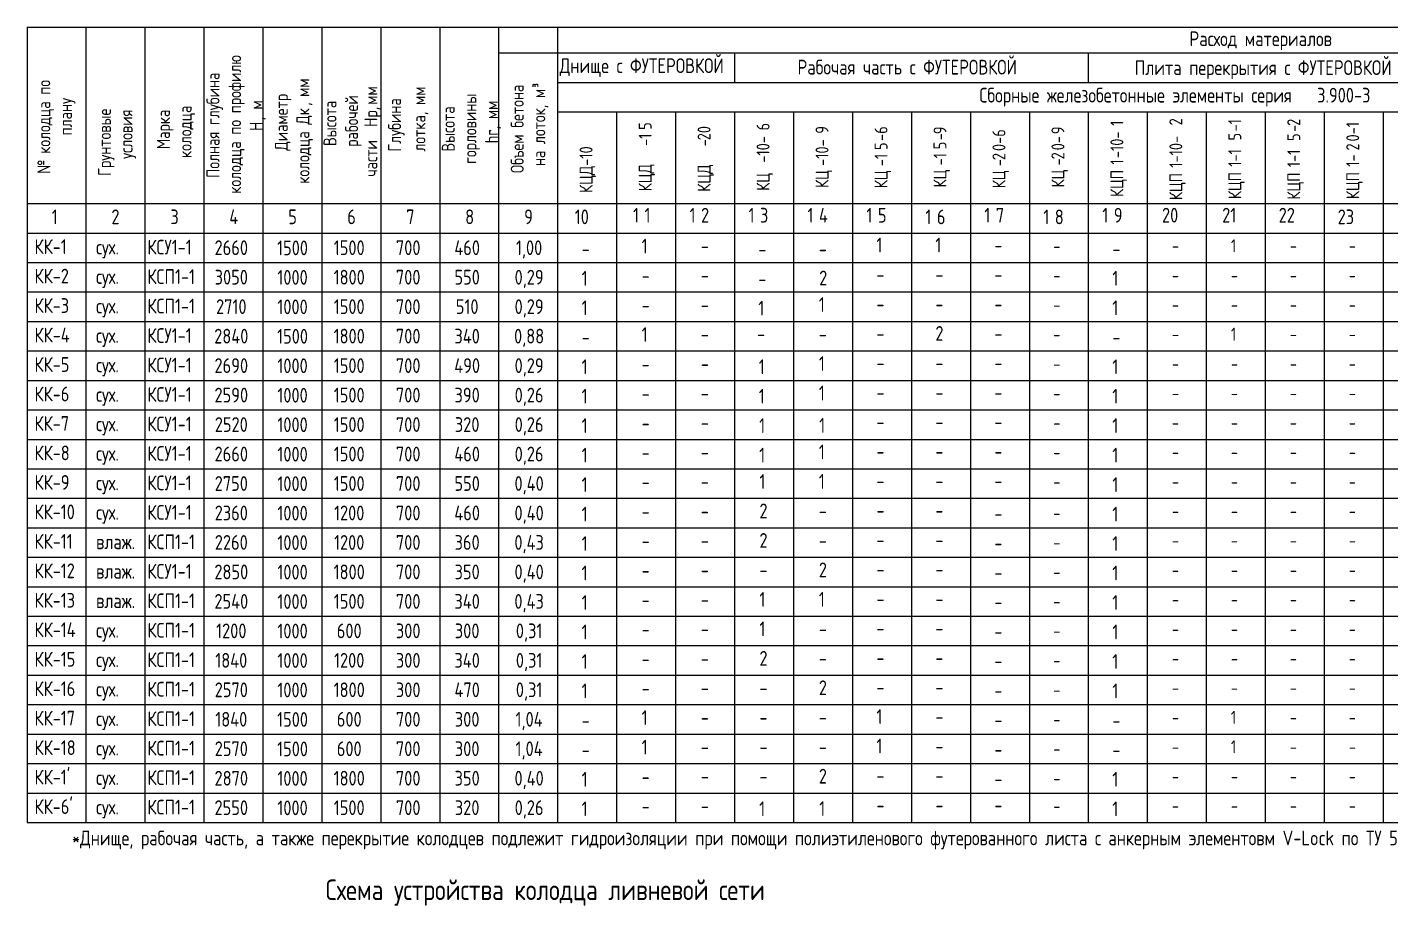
# Model space of a CAD drawing. Header units: millimetres. Extents: x 20530103 to 31271019, y 32092698 to 33532929.
# Drawn here: x 26067034 to 26090156, y 33060945 to 33075848 of the extents above; entities that cross this region are included whole.
import ezdxf
from ezdxf.enums import TextEntityAlignment as Align

# ---------------------------------------------------------------- set-up
doc = ezdxf.new("R2010")
doc.units = ezdxf.units.MM
doc.styles.add('GOST 2.304', font='GOST.TTF')

msp = doc.modelspace()

# ---------------------------------------------------------------- linework, layer by layer
for p, q in [((26067033.5911, 33075848.4948), (26104033.5911, 33075848.4948)), ((26068033.5911, 33062357.321), (26068033.5911, 33075848.4948)), ((26069033.5911, 33062357.321), (26069033.5911, 33075848.4948)), ((26070033.5911, 33062357.321), (26070033.5911, 33075848.4948)), ((26071033.5911, 33062357.321), (26071033.5911, 33075848.4948)), ((26072033.5911, 33062357.321), (26072033.5911, 33075848.4948)), ((26073033.5911, 33062357.321), (26073033.5911, 33075848.4948)), ((26074033.5911, 33062357.321), (26074033.5911, 33075848.4948)), ((26075033.5911, 33062357.321), (26075033.5911, 33075848.4948)), ((26076033.5911, 33062357.321), (26076033.5911, 33075848.4948)), ((26075033.5911, 33075413.3978), (26104033.5911, 33075413.3978)), ((26079033.5911, 33074913.3978), (26079033.5911, 33075413.3978)), ((26085033.5911, 33074913.3978), (26085033.5911, 33075413.3978)), ((26068033.5911, 33062357.321), (26068033.5911, 33074848.4948)), ((26069033.5911, 33062357.321), (26069033.5911, 33074848.4948)), ((26070033.5911, 33062357.321), (26070033.5911, 33074848.4948)), ((26071033.5911, 33062357.321), (26071033.5911, 33074848.4948)), ((26072033.5911, 33062357.321), (26072033.5911, 33074848.4948)), ((26074033.5911, 33062357.321), (26074033.5911, 33074848.4948)), ((26075033.5911, 33062357.321), (26075033.5911, 33074848.4948)), ((26076033.5911, 33074913.3978), (26099033.5911, 33074913.3978)), ((26076033.5911, 33062357.321), (26076033.5911, 33074848.4948)), ((26076033.5911, 33074413.3978), (26099033.5911, 33074413.3978)), ((26077033.5911, 33062357.321), (26077033.5911, 33074413.3978)), ((26078033.5911, 33062357.321), (26078033.5911, 33074413.3978)), ((26079033.5911, 33062357.321), (26079033.5911, 33074413.3978)), ((26080033.5911, 33062357.321), (26080033.5911, 33074413.3978)), ((26081033.5911, 33062357.321), (26081033.5911, 33074413.3978)), ((26082033.5911, 33062357.321), (26082033.5911, 33074413.3978)), ((26083033.5911, 33062357.321), (26083033.5911, 33074413.3978)), ((26084033.5911, 33062357.321), (26084033.5911, 33074413.3978)), ((26085033.5911, 33062357.321), (26085033.5911, 33074413.3978)), ((26086033.5911, 33062357.321), (26086033.5911, 33074413.3978)), ((26087033.5911, 33062357.321), (26087033.5911, 33074413.3978)), ((26088033.5911, 33062357.321), (26088033.5911, 33074413.3978)), ((26089033.5911, 33062357.321), (26089033.5911, 33074413.3978)), ((26090033.5911, 33062357.321), (26090033.5911, 33074413.3978)), ((26077033.5911, 33062357.321), (26077033.5911, 33073413.3978)), ((26078033.5911, 33062357.321), (26078033.5911, 33073413.3978)), ((26079033.5911, 33062357.321), (26079033.5911, 33073413.3978)), ((26080033.5911, 33062357.321), (26080033.5911, 33073413.3978)), ((26081033.5911, 33062357.321), (26081033.5911, 33073413.3978)), ((26082033.5911, 33062357.321), (26082033.5911, 33073413.3978)), ((26083033.5911, 33062357.321), (26083033.5911, 33073413.3978)), ((26084033.5911, 33062357.321), (26084033.5911, 33073413.3978)), ((26085033.5911, 33062357.321), (26085033.5911, 33073413.3978)), ((26086033.5911, 33062357.321), (26086033.5911, 33073413.3978)), ((26087033.5911, 33062357.321), (26087033.5911, 33073413.3978)), ((26088033.5911, 33062357.321), (26088033.5911, 33073413.3978)), ((26089033.5911, 33062357.321), (26089033.5911, 33073413.3978)), ((26090033.5911, 33062357.321), (26090033.5911, 33073413.3978)), ((26067033.5911, 33072857.321), (26104033.5911, 33072857.321)), ((26067033.5911, 33072357.321), (26104033.5911, 33072357.321)), ((26067033.5911, 33071857.321), (26104033.5911, 33071857.321)), ((26067033.5911, 33071357.321), (26104033.5911, 33071357.321)), ((26067033.5911, 33070857.321), (26104033.5911, 33070857.321)), ((26067033.5911, 33070357.321), (26104033.5911, 33070357.321)), ((26067033.5911, 33069857.321), (26104033.5911, 33069857.321)), ((26067033.5911, 33069357.321), (26104033.5911, 33069357.321)), ((26067033.5911, 33068857.321), (26104033.5911, 33068857.321)), ((26067033.5911, 33068357.321), (26104033.5911, 33068357.321)), ((26067033.5911, 33067857.321), (26104033.5911, 33067857.321)), ((26067033.5911, 33067357.321), (26104033.5911, 33067357.321)), ((26067033.5911, 33066857.321), (26104033.5911, 33066857.321)), ((26067033.5911, 33066357.321), (26104033.5911, 33066357.321)), ((26067033.5911, 33065857.321), (26104033.5911, 33065857.321)), ((26067033.5911, 33065357.321), (26104033.5911, 33065357.321)), ((26067033.5911, 33064857.321), (26104033.5911, 33064857.321)), ((26067033.5911, 33064357.321), (26104033.5911, 33064357.321)), ((26067033.5911, 33063857.321), (26104033.5911, 33063857.321)), ((26067033.5911, 33063357.321), (26104033.5911, 33063357.321)), ((26067033.5911, 33062857.321), (26104033.5911, 33062857.321)), ((26067033.5911, 33062357.321), (26104033.5911, 33062357.321))]:
    msp.add_line(p, q)
at = {"ltscale": 0.01}
for p, q in [((26067033.5911, 33075848.4948), (26067033.5911, 33067357.321)), ((26067033.5911, 33074848.4948), (26067033.5911, 33062357.321))]:
    msp.add_line(p, q, dxfattribs=at)

# ---------------------------------------------------------------- texts
at = {"linetype": 'ByBlock', "style": 'GOST 2.304'}
for s, height, p in [('Расход материалов', 250, (26086743.3921, 33075528.707)), ('Днище с ФУТЕРОВКОЙ', 250, (26076061.947, 33075071.3043)), ('Рабочая часть с ФУТЕРОВКОЙ', 250, (26080095.877, 33075046.5274)), ('Плита перекрытия с ФУТЕРОВКОЙ', 250, (26085814.8138, 33075038.2328)), ('Сборные железобетонные элементы серия ', 250, (26083180.9855, 33074571.3043)), ('3.900-3 ', 250, (26088907.653, 33074571.3043)), ('*Днище, рабочая часть, а также перекрытие колодцев подлежит гидроизоляции при помощи полиэтиленового футерованного листа с анкерным элементовм V-Lock по ТУ 5855-001-23107031-2013 ПБК "ЭКОВЭЛЛ".', 250, (26067791.2154, 33061969.8825)), ('Схема устройства колодца ливневой сети', 350, (26072094.4559, 33061040.4418))]:
    msp.add_text(s, height=height, dxfattribs=at).set_placement(p)
for s, p in [('колодца по профилю', (26070660.4306, 33073024.3076)), ('Полная глубина', (26070293.7639, 33073292.9318)), ('колодца по', (26067424.84, 33073701.8766)), ('мм', (26071819.11, 33074667.0063)), ('мм', (26072970.599, 33074533.8294)), ('лотка, мм', (26073786.8824, 33073738.6697)), ('Объем бетона ', (26075452.4433, 33073375.2278)), ('³', (26075819.11, 33074819.5945)), ('на лоток, м', (26075819.11, 33073492.5744)), ('плану', (26067791.5067, 33074012.8249)), ('м', (26071027.0972, 33074451.9923)), ('Диаметр', (26071452.4433, 33073754.2612)), (', ', (26071819.11, 33074513.9366)), ('Высота', (26072277.21, 33073833.9875)), ('рабочей', (26072643.8767, 33073819.9347)), ('Глубина', (26073372.6812, 33073738.6697)), ('горловины', (26074650.408, 33073531.1511)), (' hr, мм', (26075017.0747, 33073766.9554)), ('Грунтовые', (26068452.4433, 33073328.0391)), ('условия', (26068819.11, 33073614.9667)), ('Марка', (26069452.4433, 33073781.0143)), ('колодца', (26069819.11, 33073630.1571)), (', ', (26071027.0972, 33074269.7066)), ('колодца Дк', (26071819.11, 33073193.8721)), ('части  Нр', (26072970.599, 33073315.2359)), (',', (26072970.599, 33074439.5437)), ('Высота', (26074283.7414, 33073738.6697)), ('2', (26086622.2518, 33074183.6387)), ('2', (26088622.2518, 33074175.1749)), ('Н', (26071027.0972, 33074089.303)), ('9', (26080622.2518, 33074042.7469)), ('-6', (26081622.2518, 33073919.5259)), ('9', (26082622.2518, 33074034.283)), ('0-6', (26083622.2518, 33073748.5982)), ('9', (26084622.2518, 33074034.283)), ('1', (26085622.2518, 33074175.1749)), ('-10-', (26085622.2518, 33073628.6264)), ('-1', (26087622.2518, 33074081.5773)), ('-', (26088622.2518, 33074072.8283)), ('0-1', (26089622.2518, 33073910.6496)), ('-10-', (26080622.2518, 33073496.1985)), ('5', (26081622.2518, 33073765.5259)), ('5', (26082622.2518, 33073777.9365)), ('-', (26082622.2518, 33073931.9365)), ('0-', (26084622.2518, 33073761.0088)), ('1-10-', (26086622.2518, 33073466.1626)), ('5', (26087622.2518, 33073927.5773)), ('5', (26088622.2518, 33073918.8283)), ('2', (26089622.2518, 33073756.6496)), ('№', (26067424.84, 33073364.1929)), ('-1', (26081622.2518, 33073492.2517)), ('-1', (26082622.2518, 33073504.6623)), ('2', (26083622.2518, 33073594.5982)), ('-', (26083622.2518, 33073492.2517)), ('2', (26084622.2518, 33073607.0088)), ('-', (26084622.2518, 33073504.6623)), ('1', (26085622.2518, 33073518.6264)), ('1-1', (26087622.2518, 33073483.3754)), ('1-1', (26088622.2518, 33073474.6264)), ('1-', (26089622.2518, 33073483.3754)), ('КЦ', (26080622.2518, 33073122.1985)), ('КЦ', (26081622.2518, 33073118.2517)), ('КЦ', (26082622.2518, 33073130.6623)), ('КЦ', (26083622.2518, 33073118.2517)), ('КЦ', (26084622.2518, 33073130.6623)), ('КЦП', (26085622.2518, 33072968.6264)), ('КЦП', (26086622.2518, 33072916.1626)), ('КЦП', (26087622.2518, 33072933.3754)), ('КЦП', (26088622.2518, 33072924.6264)), ('КЦП', (26089622.2518, 33072933.3754))]:
    msp.add_text(s, height=220, rotation=90, dxfattribs=at).set_placement(p)
at = {"style": 'GOST 2.304'}
for s, p in [('5', (26077622.2518, 33074107.7764)), ('20', (26078621.3514, 33073930.6459)), ('6', (26079622.2518, 33074097.7469)), ('КЦД-10', (26076620.1477, 33073036.1393)), ('-1', (26077622.2518, 33073834.5022)), ('-', (26078621.3514, 33073828.2994)), ('-10-', (26079622.2518, 33073551.1985)), ('КЦД', (26077622.2518, 33073064.5022)), ('КЦД', (26078621.3514, 33073058.2994)), ('КЦ', (26079622.2518, 33073074.5318))]:
    msp.add_text(s, height=220, rotation=90, dxfattribs=at).set_placement(p)
for s, height, p in [('1', 250, (26067448.8657, 33072507.3679)), ('2', 250, (26068460.1534, 33072507.3679)), ('3', 250, (26069460.1534, 33072507.3679)), ('4', 250, (26070460.1534, 33072507.3679)), ('5', 250, (26071460.1534, 33072507.3679)), ('6', 250, (26072460.1534, 33072507.3679)), ('7', 250, (26073460.1534, 33072507.3679)), ('8', 250, (26074460.1534, 33072507.3679)), ('9', 250, (26075460.1534, 33072507.3679)), ('10', 250, (26076318.972, 33072507.3679)), ('1', 250, (26077307.0063, 33072534.3831)), ('1', 250, (26077501.2423, 33072534.3831)), ('1', 250, (26078265.3397, 33072534.3831)), ('2', 250, (26078459.5757, 33072534.3831)), ('1', 250, (26079265.3397, 33072534.3831)), ('3', 250, (26079459.5757, 33072534.3831)), ('1', 250, (26080265.3397, 33072534.3831)), ('4', 250, (26080459.5757, 33072534.3831)), ('1', 250, (26081265.3397, 33072534.3831)), ('5', 250, (26081459.5757, 33072534.3831)), ('1', 250, (26082265.3397, 33072506.3447)), ('6', 250, (26082459.5757, 33072506.3447)), ('1', 250, (26083265.3397, 33072534.3831)), ('7', 250, (26083459.5757, 33072534.3831)), ('1', 250, (26084265.3397, 33072506.3447)), ('8', 250, (26084459.5757, 33072506.3447)), ('1', 250, (26085265.3397, 33072534.3831)), ('9', 250, (26085459.5757, 33072534.3831)), ('20', 250, (26086277.3053, 33072535.4063)), ('21', 250, (26087298.1387, 33072535.4063)), ('22', 250, (26088256.472, 33072535.4063)), ('23', 250, (26089256.472, 33072507.3679)), ('КК-1', 250, (26067155.6963, 33072001.9316)), ('КСУ1-1', 250, (26069070.9433, 33071993.4144)), ('1', 250, (26077452.609, 33072010.4676)), ('1', 250, (26081433.7797, 33072029.0842)), ('1', 250, (26082433.7797, 33072029.0842)), ('1', 220, (26087445.6457, 33072031.5734)), ('сух.', 250, (26068200.1768, 33071994.3148)), ('-', 250, (26076435.0549, 33071964.63)), ('-', 250, (26078456.0197, 33072016.7082)), ('-', 250, (26079431.0579, 33071958.0536)), ('-', 250, (26080458.0208, 33071962.5549)), ('-', 250, (26083433.7797, 33072029.0842)), ('-', 220, (26084433.7797, 33072029.0842)), ('-', 250, (26085435.0549, 33071964.63)), ('-', 220, (26086445.6457, 33072031.5734)), ('-', 220, (26088445.6457, 33072031.5734)), ('-', 220, (26089445.6457, 33072031.5734)), ('КК-2', 250, (26067155.6963, 33071501.9316)), ('КСП1-1', 250, (26069070.9433, 33071493.4144)), ('сух.', 250, (26068200.1768, 33071494.3148)), ('1', 250, (26076435.0549, 33071464.63)), ('-', 250, (26077452.609, 33071510.4676)), ('-', 250, (26078456.0197, 33071516.7082)), ('-', 250, (26079431.0579, 33071458.0536)), ('2', 250, (26080463.4998, 33071469.0721)), ('-', 250, (26081433.7797, 33071529.0842)), ('-', 250, (26082433.7797, 33071529.0842)), ('-', 250, (26083433.7797, 33071529.0842)), ('-', 220, (26084433.7797, 33071529.0842)), ('1', 250, (26085435.0549, 33071464.63)), ('-', 220, (26086445.6457, 33071531.5734)), ('-', 220, (26087445.6457, 33071531.5734)), ('-', 220, (26088445.6457, 33071531.5734)), ('-', 220, (26089445.6457, 33071531.5734)), ('1', 250, (26080458.0208, 33071018.4261)), ('КК-3', 250, (26067155.6963, 33071001.9316)), ('сух.', 250, (26068200.1768, 33070994.3148)), ('КСП1-1', 250, (26069070.9433, 33070993.4144)), ('1', 250, (26076435.0549, 33070964.63)), ('-', 250, (26077452.609, 33071010.4676)), ('-', 250, (26078456.0197, 33071016.7082)), ('1', 250, (26079431.0579, 33070958.0536)), ('-', 250, (26081433.7797, 33071029.0842)), ('-', 250, (26082433.7797, 33071029.0842)), ('-', 250, (26083433.7797, 33071029.0842)), ('-', 220, (26084433.7797, 33071029.0842)), ('1', 250, (26085435.0549, 33070964.63)), ('-', 220, (26086445.6457, 33071031.5734)), ('-', 220, (26087445.6457, 33071031.5734)), ('-', 220, (26088445.6457, 33071031.5734)), ('-', 220, (26089445.6457, 33071031.5734)), ('КК-4', 250, (26067155.6963, 33070501.9316)), ('сух.', 250, (26068200.1768, 33070494.3148)), ('КСУ1-1', 250, (26069070.9433, 33070493.4144)), ('-', 250, (26076435.0549, 33070464.63)), ('1', 250, (26077452.609, 33070510.4676)), ('-', 250, (26078456.0197, 33070516.7082)), ('-', 250, (26079409.4214, 33070521.1907)), ('-', 250, (26080458.0208, 33070518.4261)), ('-', 250, (26081433.7797, 33070529.0842)), ('2', 250, (26082433.7797, 33070529.0842)), ('-', 250, (26083433.7797, 33070529.0842)), ('-', 220, (26084433.7797, 33070529.0842)), ('-', 250, (26085435.0549, 33070464.63)), ('-', 220, (26086445.6457, 33070531.5734)), ('1', 220, (26087445.6457, 33070531.5734)), ('-', 220, (26088445.6457, 33070531.5734)), ('-', 220, (26089445.6457, 33070531.5734)), ('КК-5', 250, (26067155.6963, 33070001.9316)), ('сух.', 250, (26068200.1768, 33069994.3148)), ('КСУ1-1', 250, (26069070.9433, 33069993.4144)), ('1', 250, (26076435.0549, 33069964.63)), ('-', 250, (26077452.609, 33070010.4676)), ('-', 250, (26078456.0197, 33070016.7082)), ('1', 250, (26079439.8627, 33069964.63)), ('1', 250, (26080458.0208, 33070018.4261)), ('-', 250, (26081433.7797, 33070029.0842)), ('-', 250, (26082433.7797, 33070029.0842)), ('-', 250, (26083433.7797, 33070029.0842)), ('-', 220, (26084433.7797, 33070029.0842)), ('1', 250, (26085435.0549, 33069964.63)), ('-', 220, (26086445.6457, 33070031.5734)), ('-', 220, (26087445.6457, 33070031.5734)), ('-', 220, (26088445.6457, 33070031.5734)), ('-', 220, (26089445.6457, 33070031.5734)), ('КК-6', 250, (26067155.6963, 33069501.9316)), ('сух.', 250, (26068200.1768, 33069494.3148)), ('КСУ1-1', 250, (26069070.9433, 33069493.4144)), ('1', 250, (26076435.0549, 33069464.63)), ('1', 250, (26079439.8627, 33069464.63)), ('1', 250, (26080458.0208, 33069518.4261)), ('1', 250, (26085435.0549, 33069464.63)), ('-', 250, (26077452.609, 33069510.4676)), ('-', 250, (26078456.0197, 33069516.7082)), ('-', 250, (26081433.7797, 33069529.0842)), ('-', 250, (26082433.7797, 33069529.0842)), ('-', 250, (26083433.7797, 33069529.0842)), ('-', 220, (26084433.7797, 33069529.0842)), ('-', 220, (26086445.6457, 33069531.5734)), ('-', 220, (26087445.6457, 33069531.5734)), ('-', 220, (26088445.6457, 33069531.5734)), ('-', 220, (26089445.6457, 33069531.5734)), ('КК-7', 250, (26067155.6963, 33069001.9316)), ('КСУ1-1', 250, (26069070.9433, 33068993.4144)), ('1', 250, (26076435.0549, 33068964.63)), ('1', 250, (26079445.9549, 33068964.63)), ('1', 250, (26080463.4998, 33068969.0721)), ('1', 250, (26085435.0549, 33068964.63)), ('сух.', 250, (26068200.1768, 33068994.3148)), ('-', 250, (26077452.609, 33069010.4676)), ('-', 250, (26078456.0197, 33069016.7082)), ('-', 250, (26081433.7797, 33069029.0842)), ('-', 250, (26082433.7797, 33069029.0842)), ('-', 250, (26083433.7797, 33069029.0842)), ('-', 220, (26084433.7797, 33069029.0842)), ('-', 220, (26086445.6457, 33069031.5734)), ('-', 220, (26087445.6457, 33069031.5734)), ('-', 220, (26088445.6457, 33069031.5734)), ('-', 220, (26089445.6457, 33069031.5734)), ('КК-8', 250, (26067155.6963, 33068501.9316)), ('КСУ1-1', 250, (26069070.9433, 33068493.4144)), ('1', 250, (26080458.0208, 33068518.4261)), ('сух.', 250, (26068200.1768, 33068494.3148)), ('1', 250, (26076435.0549, 33068464.63)), ('-', 250, (26077452.609, 33068510.4676)), ('-', 250, (26078456.0197, 33068516.7082)), ('1', 250, (26079445.9549, 33068464.63)), ('-', 250, (26081433.7797, 33068529.0842)), ('-', 250, (26082433.7797, 33068529.0842)), ('-', 250, (26083433.7797, 33068529.0842)), ('-', 220, (26084433.7797, 33068529.0842)), ('1', 250, (26085435.0549, 33068464.63)), ('-', 220, (26086445.6457, 33068531.5734)), ('-', 220, (26087445.6457, 33068531.5734)), ('-', 220, (26088445.6457, 33068531.5734)), ('-', 220, (26089445.6457, 33068531.5734)), ('1', 250, (26079450.5744, 33068017.0788)), ('1', 250, (26080458.0208, 33068018.4261)), ('КК-9', 250, (26067155.6963, 33068001.9316)), ('сух.', 250, (26068200.1768, 33067994.3148)), ('КСУ1-1', 250, (26069070.9433, 33067993.4144)), ('1', 250, (26076435.0549, 33067964.63)), ('-', 250, (26077452.609, 33068010.4676)), ('-', 250, (26078456.0197, 33068016.7082)), ('-', 250, (26081433.7797, 33068029.0842)), ('-', 250, (26082433.7797, 33068029.0842)), ('-', 250, (26083433.7797, 33068029.0842)), ('-', 220, (26084433.7797, 33068029.0842)), ('1', 250, (26085435.0549, 33067964.63)), ('-', 220, (26086445.6457, 33068031.5734)), ('-', 220, (26087445.6457, 33068031.5734)), ('-', 220, (26088445.6457, 33068031.5734)), ('-', 220, (26089445.6457, 33068031.5734)), ('КК-10', 250, (26067155.6963, 33067501.9316)), ('сух.', 250, (26068200.1768, 33067494.3148)), ('КСУ1-1', 250, (26069070.9433, 33067493.4144)), ('1', 250, (26076435.0549, 33067464.63)), ('-', 250, (26077452.609, 33067510.4676)), ('-', 250, (26078456.0197, 33067516.7082)), ('2', 250, (26079450.5744, 33067517.0788)), ('-', 250, (26080458.0208, 33067518.4261)), ('-', 250, (26081433.7797, 33067529.0842)), ('-', 250, (26082433.7797, 33067529.0842)), ('-', 250, (26083433.7797, 33067474.261)), ('-', 220, (26084433.7797, 33067498.2409)), ('1', 250, (26085435.0549, 33067464.63)), ('-', 220, (26086445.6457, 33067531.5734)), ('-', 220, (26087445.6457, 33067531.5734)), ('-', 220, (26088445.6457, 33067531.5734)), ('-', 220, (26089445.6457, 33067531.5734)), ('КК-11', 250, (26067155.6963, 33067001.9316)), ('влаж.', 250, (26068200.1768, 33066994.3148)), ('КСП1-1', 250, (26069070.9433, 33066993.4144)), ('1', 250, (26076435.0549, 33066964.63)), ('-', 250, (26077452.609, 33067010.4676)), ('-', 250, (26078456.0197, 33067016.7082)), ('2', 250, (26079450.5744, 33067017.0788)), ('-', 250, (26080458.0208, 33067018.4261)), ('-', 250, (26081433.7797, 33067029.0842)), ('-', 250, (26082433.7797, 33067029.0842)), ('1', 250, (26085435.0549, 33066964.63)), ('-', 220, (26086445.6457, 33067031.5734)), ('-', 220, (26087445.6457, 33067031.5734)), ('-', 220, (26088445.6457, 33067031.5734)), ('-', 220, (26089445.6457, 33067031.5734)), ('-', 250, (26083433.7797, 33066974.261)), ('-', 220, (26084433.7797, 33066998.2409)), ('КК-12', 250, (26067155.6963, 33066501.9316)), ('влаж.', 250, (26068200.1768, 33066494.3148)), ('КСУ1-1', 250, (26069070.9433, 33066493.4144)), ('1', 250, (26076435.0549, 33066464.63)), ('2', 250, (26080458.0208, 33066518.4261)), ('1', 250, (26085435.0549, 33066464.63)), ('-', 250, (26077452.609, 33066510.4676)), ('-', 250, (26078456.0197, 33066516.7082)), ('-', 250, (26079450.5744, 33066517.0788)), ('-', 250, (26081433.7797, 33066529.0842)), ('-', 250, (26082433.7797, 33066529.0842)), ('-', 250, (26083433.7797, 33066474.261)), ('-', 220, (26084433.7797, 33066498.2409)), ('-', 220, (26086445.6457, 33066531.5734)), ('-', 220, (26087445.6457, 33066531.5734)), ('-', 220, (26088445.6457, 33066531.5734)), ('-', 220, (26089445.6457, 33066531.5734)), ('КК-13', 250, (26067155.6963, 33066001.9316)), ('КСП1-1', 250, (26069070.9433, 33065993.4144)), ('1', 250, (26076435.0549, 33065964.63)), ('1', 250, (26079450.5744, 33066017.0788)), ('1', 250, (26080458.0208, 33066018.4261)), ('1', 250, (26085435.0549, 33065964.63)), ('влаж.', 250, (26068200.1768, 33065994.3148)), ('-', 250, (26077452.609, 33066010.4676)), ('-', 250, (26078456.0197, 33066016.7082)), ('-', 250, (26081433.7797, 33066029.0842)), ('-', 250, (26082433.7797, 33066029.0842)), ('-', 250, (26083433.7797, 33065974.261)), ('-', 220, (26084433.7797, 33065998.2409)), ('-', 220, (26086445.6457, 33066031.5734)), ('-', 220, (26087445.6457, 33066031.5734)), ('-', 220, (26088445.6457, 33066031.5734)), ('-', 220, (26089445.6457, 33066031.5734)), ('КК-14', 250, (26067155.6963, 33065501.9316)), ('КСП1-1', 250, (26069070.9433, 33065493.4144)), ('1', 250, (26079450.5744, 33065517.0788)), ('сух.', 250, (26068200.1768, 33065494.3148)), ('1', 250, (26076435.0549, 33065464.63)), ('-', 250, (26077452.609, 33065510.4676)), ('-', 250, (26078456.0197, 33065516.7082)), ('-', 250, (26080458.0208, 33065518.4261)), ('-', 250, (26081433.7797, 33065529.0842)), ('-', 250, (26082433.7797, 33065529.0842)), ('-', 250, (26083433.7797, 33065474.261)), ('-', 220, (26084433.7797, 33065498.2409)), ('1', 250, (26085435.0549, 33065464.63)), ('-', 220, (26086445.6457, 33065531.5734)), ('-', 220, (26087445.6457, 33065531.5734)), ('-', 220, (26088445.6457, 33065531.5734)), ('-', 220, (26089445.6457, 33065531.5734)), ('2', 250, (26079450.5744, 33065017.0788)), ('КК-15', 250, (26067155.6963, 33065001.9316)), ('сух.', 250, (26068200.1768, 33064994.3148)), ('КСП1-1', 250, (26069070.9433, 33064993.4144)), ('1', 250, (26076435.0549, 33064964.63)), ('-', 250, (26077452.609, 33065010.4676)), ('-', 250, (26078456.0197, 33065016.7082)), ('-', 250, (26080458.0208, 33065018.4261)), ('-', 250, (26081433.7797, 33065029.0842)), ('-', 250, (26082433.7797, 33065029.0842)), ('-', 250, (26083433.7797, 33064974.261)), ('-', 220, (26084433.7797, 33064998.2409)), ('1', 250, (26085435.0549, 33064964.63)), ('-', 220, (26086445.6457, 33065031.5734)), ('-', 220, (26087445.6457, 33065031.5734)), ('-', 220, (26088445.6457, 33065031.5734)), ('-', 220, (26089445.6457, 33065031.5734)), ('КК-16', 250, (26067155.6963, 33064501.9316)), ('сух.', 250, (26068200.1768, 33064494.3148)), ('КСП1-1', 250, (26069070.9433, 33064493.4144)), ('1', 250, (26076435.0549, 33064464.63)), ('-', 250, (26077452.609, 33064510.4676)), ('-', 250, (26078456.0197, 33064516.7082)), ('-', 250, (26079450.5744, 33064517.0788)), ('2', 250, (26080458.0208, 33064518.4261)), ('-', 250, (26081433.7797, 33064529.0842)), ('-', 250, (26082433.7797, 33064529.0842)), ('-', 250, (26083433.7797, 33064474.261)), ('-', 220, (26084433.7797, 33064498.2409)), ('1', 250, (26085435.0549, 33064464.63)), ('-', 220, (26086445.6457, 33064531.5734)), ('-', 220, (26087445.6457, 33064531.5734)), ('-', 220, (26088445.6457, 33064531.5734)), ('-', 220, (26089445.6457, 33064531.5734)), ('КК-17', 250, (26067155.6963, 33064001.9316)), ('сух.', 250, (26068200.1768, 33063994.3148)), ('КСП1-1', 250, (26069070.9433, 33063993.4144)), ('1', 250, (26077452.609, 33064010.4676)), ('-', 250, (26078456.0197, 33064016.7082)), ('-', 250, (26079450.5744, 33064017.0788)), ('-', 250, (26080458.0208, 33064018.4261)), ('1', 250, (26081433.7797, 33064029.0842)), ('-', 250, (26082433.7797, 33064029.0842)), ('-', 220, (26086445.6457, 33064031.5734)), ('1', 220, (26087445.6457, 33064031.5734)), ('-', 220, (26088445.6457, 33064031.5734)), ('-', 220, (26089445.6457, 33064031.5734)), ('-', 250, (26076435.0549, 33063964.63)), ('-', 250, (26083433.7797, 33063974.261)), ('-', 220, (26084433.7797, 33063998.2409)), ('-', 250, (26085435.0549, 33063964.63)), ('КК-18', 250, (26067155.6963, 33063501.9316)), ('сух.', 250, (26068200.1768, 33063494.3148)), ('КСП1-1', 250, (26069070.9433, 33063493.4144)), ('1', 250, (26077452.609, 33063510.4676)), ('1', 250, (26081433.7797, 33063529.0842)), ('-', 250, (26082433.7797, 33063529.0842)), ('1', 220, (26087445.6457, 33063531.5734)), ('-', 250, (26076435.0549, 33063464.63)), ('-', 250, (26078456.0197, 33063516.7082)), ('-', 250, (26079450.5744, 33063517.0788)), ('-', 250, (26080458.0208, 33063518.4261)), ('-', 250, (26083433.7797, 33063474.261)), ('-', 220, (26084433.7797, 33063498.2409)), ('-', 250, (26085435.0549, 33063464.63)), ('-', 220, (26086445.6457, 33063531.5734)), ('-', 220, (26088445.6457, 33063531.5734)), ('-', 220, (26089445.6457, 33063531.5734)), ("КК-1'", 250, (26067155.6963, 33063001.9316)), ('КСП1-1', 250, (26069070.9433, 33062993.4144)), ('1', 250, (26076435.0549, 33062964.63)), ('2', 250, (26080458.0208, 33063018.4261)), ('1', 250, (26085435.0549, 33062964.63)), ('сух.', 250, (26068200.1768, 33062994.3148)), ('-', 250, (26077452.609, 33063010.4676)), ('-', 250, (26078456.0197, 33063016.7082)), ('-', 250, (26079450.5744, 33063017.0788)), ('-', 250, (26081433.7797, 33063029.0842)), ('-', 250, (26082433.7797, 33063029.0842)), ('-', 250, (26083433.7797, 33062974.261)), ('-', 220, (26084433.7797, 33062998.2409)), ('-', 220, (26086445.6457, 33063031.5734)), ('-', 220, (26087445.6457, 33063031.5734)), ('-', 220, (26088445.6457, 33063031.5734)), ('-', 220, (26089445.6457, 33063031.5734)), ("КК-6'", 250, (26067155.6963, 33062501.9316)), ('КСП1-1', 250, (26069070.9433, 33062493.4144)), ('1', 250, (26076435.0549, 33062464.63)), ('1', 250, (26079445.9549, 33062464.63)), ('1', 250, (26080463.4998, 33062469.0721)), ('1', 250, (26085435.0549, 33062464.63)), ('сух.', 250, (26068200.1768, 33062494.3148)), ('-', 250, (26077452.609, 33062510.4676)), ('-', 250, (26078456.0197, 33062516.7082)), ('-', 250, (26081433.7797, 33062529.0842)), ('-', 250, (26082433.7797, 33062529.0842)), ('-', 250, (26083433.7797, 33062529.0842)), ('-', 220, (26084433.7797, 33062529.0842)), ('-', 220, (26086445.6457, 33062531.5734)), ('-', 220, (26087445.6457, 33062531.5734)), ('-', 220, (26088445.6457, 33062531.5734)), ('-', 220, (26089445.6457, 33062531.5734))]:
    msp.add_text(s, height=height, dxfattribs=at).set_placement(p)
for s, p in [('2660', (26070493.6402, 33072233.3392)), ('1500', (26071532.5676, 33072230.4625)), ('1500', (26072493.6402, 33072233.3392)), ('700', (26073493.6402, 33072233.3392)), ('460', (26074493.6402, 33072233.3392)), ('1,00', (26075544.322, 33072233.3392)), ('3050', (26070493.6402, 33071733.3392)), ('1000', (26071532.5676, 33071730.4625)), ('1800', (26072493.6402, 33071733.3392)), ('700', (26073493.6402, 33071733.3392)), ('550', (26074493.6402, 33071733.3392)), ('0,29', (26075544.322, 33071733.3392)), ('2710', (26070493.6402, 33071233.3392)), ('1000', (26071532.5676, 33071230.4625)), ('1500', (26072493.6402, 33071233.3392)), ('700', (26073493.6402, 33071233.3392)), ('510', (26074493.6402, 33071233.3392)), ('0,29', (26075544.322, 33071233.3392)), ('2840', (26070493.6402, 33070733.3392)), ('1500', (26071532.5676, 33070730.4625)), ('1800', (26072493.6402, 33070733.3392)), ('700', (26073493.6402, 33070733.3392)), ('340', (26074493.6402, 33070733.3392)), ('0,88', (26075544.322, 33070733.3392)), ('2690', (26070493.6402, 33070233.3392)), ('1000', (26071532.5676, 33070230.4625)), ('1500', (26072493.6402, 33070233.3392)), ('700', (26073493.6402, 33070233.3392)), ('490', (26074493.6402, 33070233.3392)), ('0,29', (26075544.322, 33070233.3392)), ('2590', (26070493.6402, 33069733.3392)), ('1000', (26071532.5676, 33069730.4625)), ('1500', (26072493.6402, 33069733.3392)), ('700', (26073493.6402, 33069733.3392)), ('390', (26074493.6402, 33069733.3392)), ('0,26', (26075544.322, 33069733.3392)), ('2520', (26070493.6402, 33069233.3392)), ('1000', (26071532.5676, 33069230.4625)), ('1500', (26072493.6402, 33069233.3392)), ('700', (26073493.6402, 33069233.3392)), ('320', (26074493.6402, 33069233.3392)), ('0,26', (26075544.322, 33069233.3392)), ('2660', (26070493.6402, 33068733.3392)), ('1000', (26071532.5676, 33068730.4625)), ('1500', (26072493.6402, 33068733.3392)), ('700', (26073493.6402, 33068733.3392)), ('460', (26074493.6402, 33068733.3392)), ('0,26', (26075544.322, 33068733.3392)), ('2750', (26070493.6402, 33068233.3392)), ('1000', (26071532.5676, 33068230.4625)), ('1500', (26072493.6402, 33068233.3392)), ('700', (26073493.6402, 33068233.3392)), ('550', (26074493.6402, 33068233.3392)), ('0,40', (26075544.322, 33068233.3392)), ('2360', (26070493.6402, 33067733.3392)), ('1000', (26071532.5676, 33067730.4625)), ('1200', (26072493.6402, 33067733.3392)), ('700', (26073493.6402, 33067733.3392)), ('460', (26074493.6402, 33067733.3392)), ('0,40', (26075544.322, 33067733.3392)), ('2260', (26070493.6402, 33067233.3392)), ('1000', (26071532.5676, 33067230.4625)), ('1200', (26072493.6402, 33067233.3392)), ('700', (26073493.6402, 33067233.3392)), ('360', (26074493.6402, 33067233.3392)), ('0,43', (26075544.322, 33067233.3392)), ('2850', (26070493.6402, 33066733.3392)), ('1000', (26071532.5676, 33066730.4625)), ('1800', (26072493.6402, 33066733.3392)), ('700', (26073493.6402, 33066733.3392)), ('350', (26074493.6402, 33066733.3392)), ('0,40', (26075544.322, 33066733.3392)), ('2540', (26070493.6402, 33066233.3392)), ('1000', (26071532.5676, 33066230.4625)), ('1500', (26072493.6402, 33066233.3392)), ('700', (26073493.6402, 33066233.3392)), ('340', (26074493.6402, 33066233.3392)), ('0,43', (26075544.322, 33066233.3392)), ('1200', (26070493.6402, 33065733.3392)), ('1000', (26071532.5676, 33065730.4625)), ('600', (26072493.6402, 33065733.3392)), ('300', (26073493.6402, 33065733.3392)), ('300', (26074493.6402, 33065733.3392)), ('0,31', (26075544.322, 33065733.3392)), ('1840', (26070493.6402, 33065233.3392)), ('1000', (26071532.5676, 33065230.4625)), ('1200', (26072493.6402, 33065233.3392)), ('300', (26073493.6402, 33065233.3392)), ('340', (26074493.6402, 33065233.3392)), ('0,31', (26075544.322, 33065233.3392)), ('2570', (26070493.6402, 33064733.3392)), ('1000', (26071532.5676, 33064730.4625)), ('1800', (26072493.6402, 33064733.3392)), ('300', (26073493.6402, 33064733.3392)), ('470', (26074493.6402, 33064733.3392)), ('0,31', (26075544.322, 33064733.3392)), ('1840', (26070493.6402, 33064233.3392)), ('1500', (26071532.5676, 33064230.4625)), ('600', (26072493.6402, 33064233.3392)), ('700', (26073493.6402, 33064233.3392)), ('300', (26074493.6402, 33064233.3392)), ('1,04', (26075544.322, 33064233.3392)), ('2570', (26070493.6402, 33063733.3392)), ('1500', (26071532.5676, 33063730.4625)), ('600', (26072493.6402, 33063733.3392)), ('700', (26073493.6402, 33063733.3392)), ('300', (26074493.6402, 33063733.3392)), ('1,04', (26075544.322, 33063733.3392)), ('2870', (26070493.6402, 33063233.3392)), ('1000', (26071532.5676, 33063230.4625)), ('1800', (26072493.6402, 33063233.3392)), ('700', (26073493.6402, 33063233.3392)), ('350', (26074493.6402, 33063233.3392)), ('0,40', (26075544.322, 33063233.3392)), ('2550', (26070493.6402, 33062733.3392)), ('1000', (26071532.5676, 33062730.4625)), ('1500', (26072493.6402, 33062733.3392)), ('700', (26073493.6402, 33062733.3392)), ('320', (26074493.6402, 33062733.3392)), ('0,26', (26075544.322, 33062733.3392))]:
    msp.add_text(s, height=250, dxfattribs=at).set_placement(p, align=Align.TOP_CENTER)

doc.saveas('drawing.dxf')
